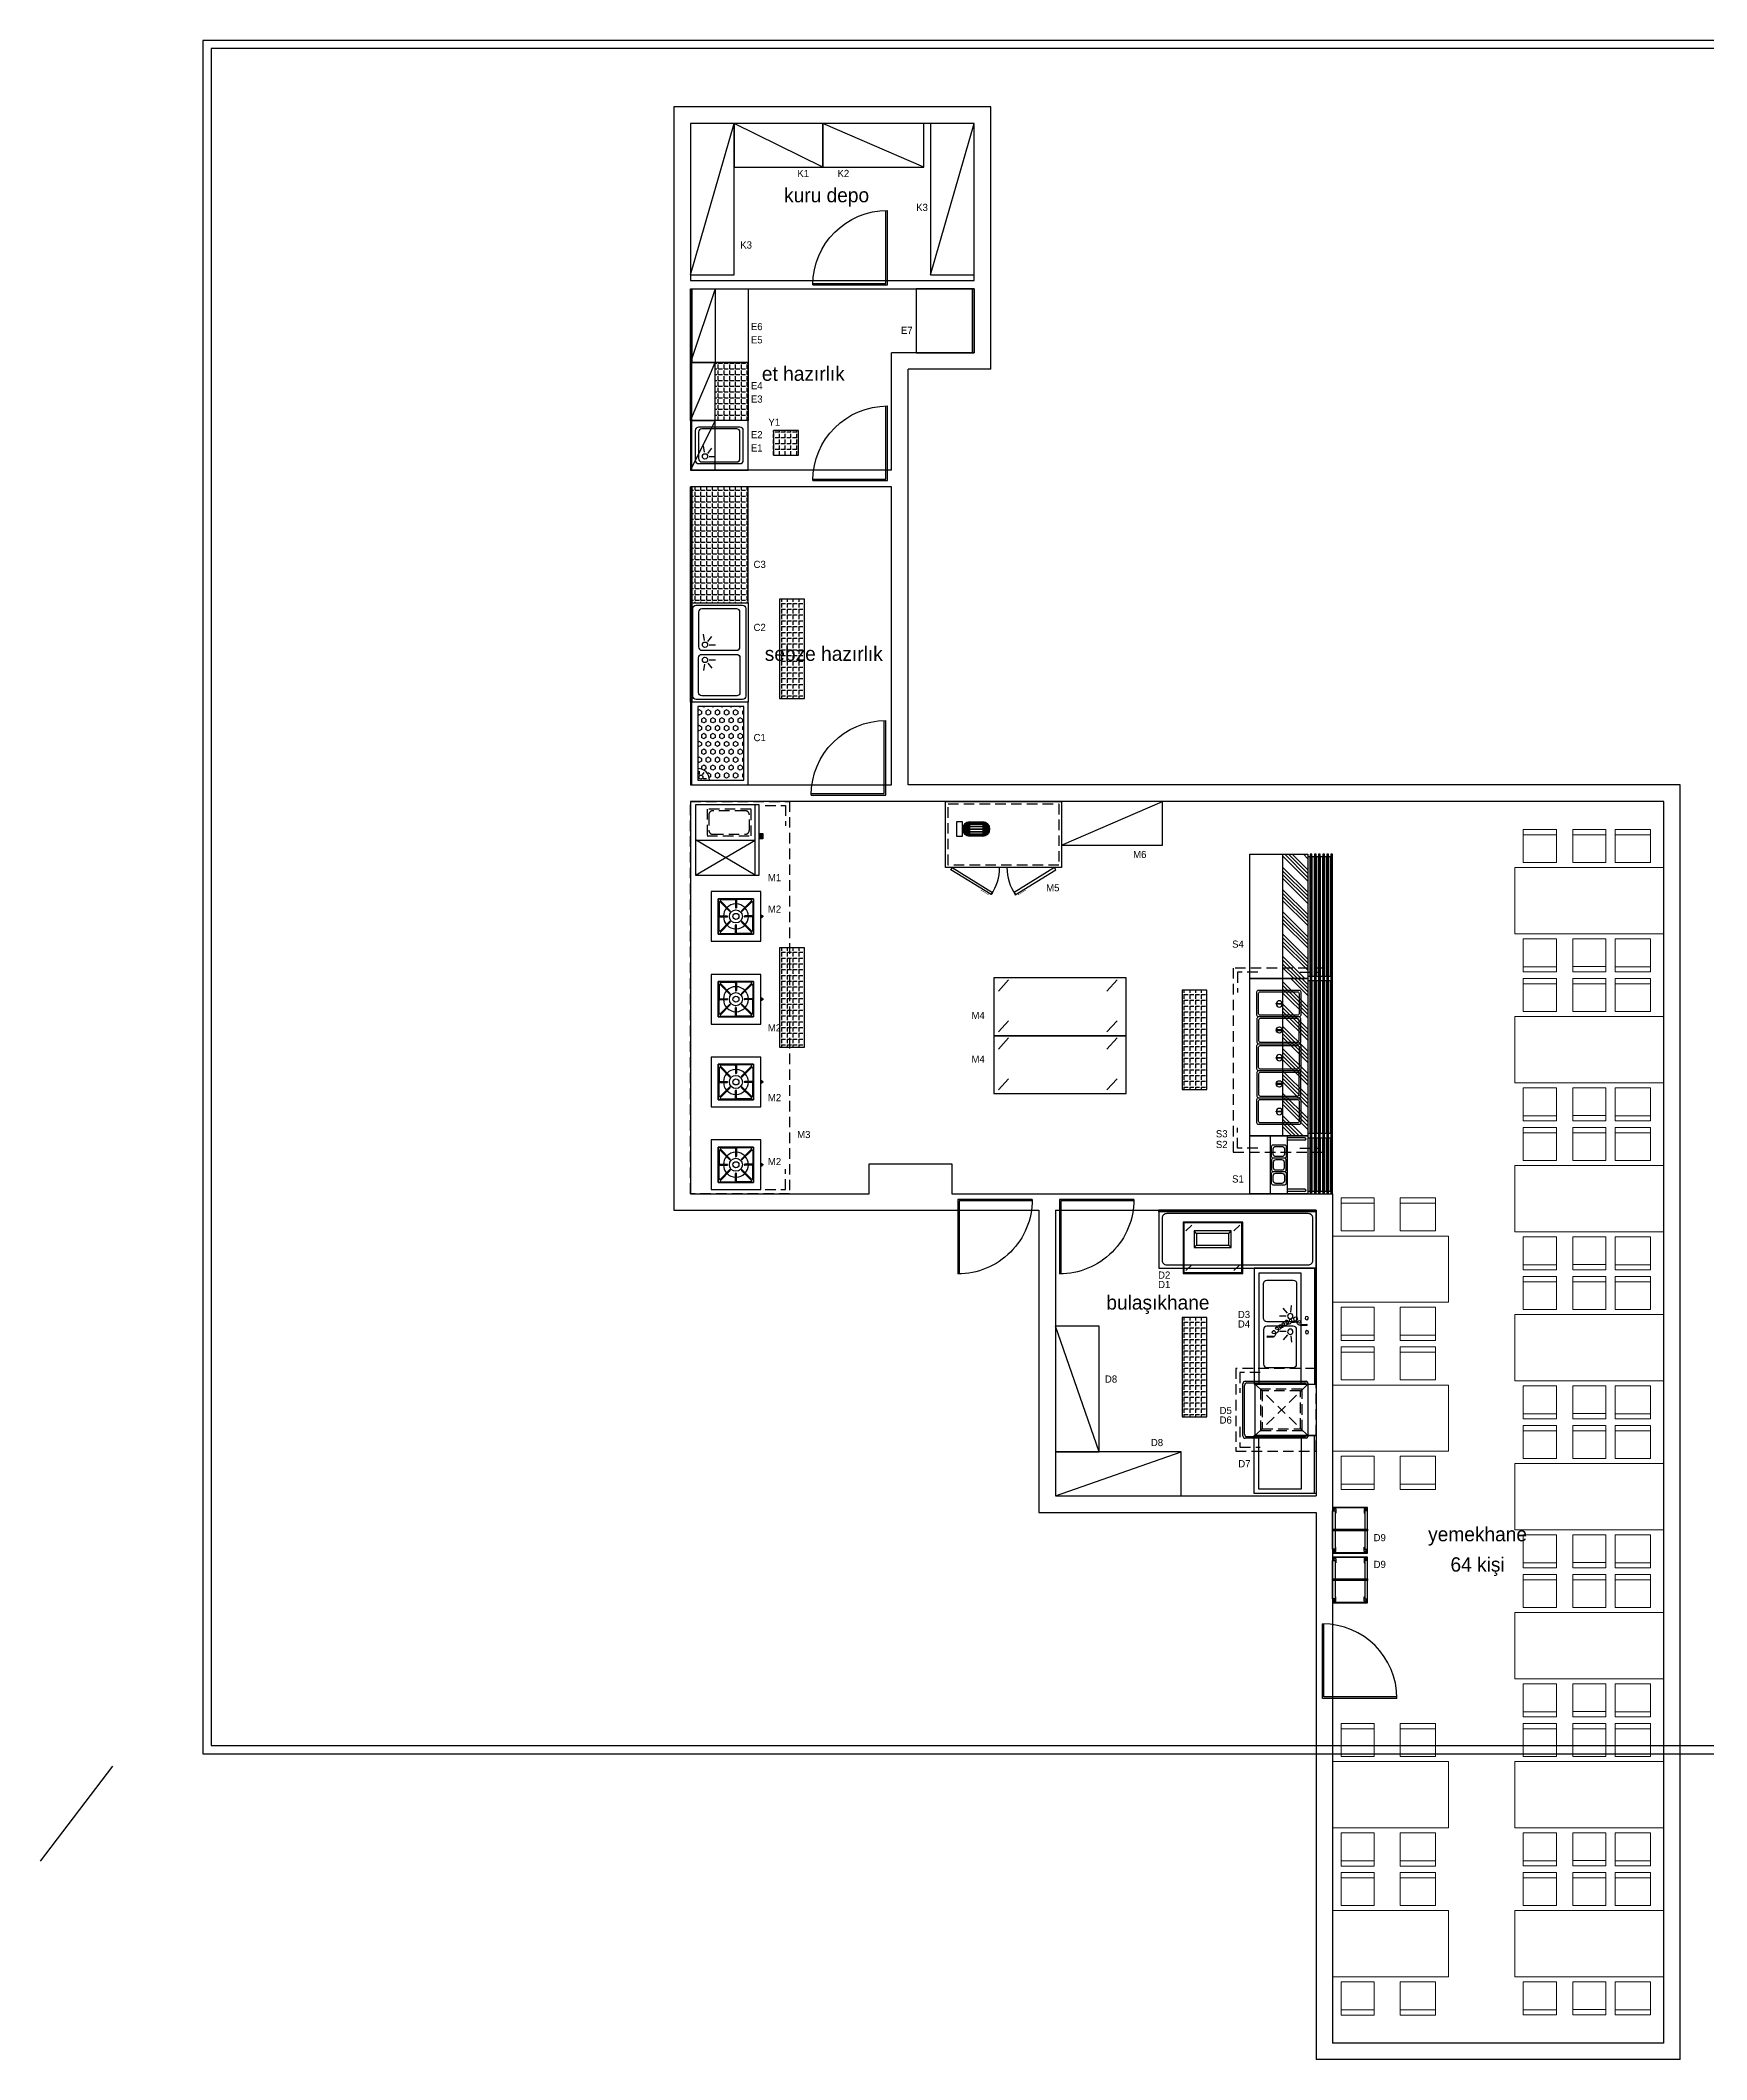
# Model space of a CAD drawing. Header units: millimetres. Extents: x 7633 to 10812, y 12354 to 14922.
# Drawn here: x 7633 to 9646, y 12354 to 14793 of the extents above; entities that cross this region are included whole.
import ezdxf
from ezdxf.enums import TextEntityAlignment as Align

# ---------------------------------------------------------------- set-up
doc = ezdxf.new("R2010")
doc.units = ezdxf.units.MM
doc.linetypes.add('DASHED', pattern=[19.05, 12.7, -6.35])
doc.linetypes.add('HIDDENX2', pattern=[19.05, 12.7, -6.35])
doc.layers.add('S2000-002 Çizgi', color=7, linetype='Continuous')
doc.layers.add('TEFRİS-M', color=232, linetype='Continuous', lineweight=5)
doc.styles.add('TAKSİM', font='GOTHIC.TTF', dxfattribs={"height": 20})
pattern_1 = [(0, (0, 0), (0, 6.985), [5.08, -1.905]), (90, (0, 0), (-6.985, 4e-16), [5.08, -1.905])]

# ---------------------------------------------------------------- blocks, each defined once
blk = doc.blocks.new('A$C02F92F7D')
at = {"color": 7}
for points in [[(194.2, 97.1), (97.1, 97.1), (97.1, 194.2)], [(194.2, 99), (99, 99), (99, 194.2)]]:
    blk.add_lwpolyline(points, dxfattribs=at)
blk.add_arc((97.1, 97.1), 97.1, 0.0001, 90.0001, dxfattribs=at)
blk = doc.blocks.new('YEMEK MASASI 4 KİŞİLİK')
for p, q in [((204816, 129492), (204388, 129492)), ((204388, 129492), (204388, 129092)), ((204816, 129426), (204388, 129426)), ((204816, 129092), (204816, 129492)), ((205127, 129092), (205127, 129492)), ((205127, 129492), (205527, 129492)), ((205527, 129426), (205127, 129426)), ((205527, 129492), (205527, 129092)), ((204388, 129092), (204816, 129092)), ((205527, 129092), (205127, 129092)), ((205629, 129031), (204229, 129031)), ((204229, 129031), (204229, 128231)), ((205629, 128231), (205629, 129031)), ((204229, 128231), (205629, 128231)), ((204388, 128170), (204816, 128170)), ((204388, 127770), (204388, 128170)), ((204816, 128170), (204816, 127770)), ((205527, 128170), (205127, 128170)), ((205127, 128170), (205127, 127770)), ((205527, 127770), (205527, 128170)), ((204816, 127832), (204388, 127832)), ((205527, 127832), (205127, 127832)), ((204816, 127770), (204388, 127770)), ((205127, 127770), (205527, 127770))]:
    blk.add_line(p, q)
blk = doc.blocks.new('A$C71C55B45')
at = {"layer": 'TEFRİS-M'}
for p, q in [((50.3, 172.1), (10.3, 172.1)), ((10.3, 172.1), (10.3, 132.1)), ((50.3, 132.1), (50.3, 172.1)), ((110, 172.1), (70, 172.1)), ((70, 172.1), (70, 132.1)), ((110, 132.1), (110, 172.1)), ((121.3, 132.1), (121.3, 172.1)), ((121.3, 172.1), (164.1, 172.1)), ((164.1, 172.1), (164.1, 132.1)), ((10.3, 165.5), (50.3, 165.5)), ((70, 165.5), (110, 165.5)), ((121.3, 165.5), (164.1, 165.5)), ((0, 46.1), (0, 126.1)), ((0, 126.1), (180, 126.1)), ((10.3, 132.1), (50.3, 132.1)), ((70, 132.1), (110, 132.1)), ((164.1, 132.1), (121.3, 132.1)), ((180, 126.1), (180, 46.1)), ((180, 46.1), (0, 46.1)), ((10.3, 40), (50.3, 40)), ((10.3, 0), (10.3, 40)), ((50.3, 40), (50.3, 0)), ((70, 40), (110, 40)), ((70, 0), (70, 40)), ((110, 40), (110, 0)), ((164.1, 40), (121.3, 40)), ((121.3, 40), (121.3, 0)), ((121.3, 40), (121.3, 0)), ((164.1, 0), (164.1, 40)), ((10.3, 6.2), (50.3, 6.2)), ((50.3, 0), (10.3, 0)), ((70, 6.6), (110, 6.6)), ((110, 0), (70, 0)), ((121.3, 6.2), (164.1, 6.2)), ((121.3, 0), (164.1, 0))]:
    blk.add_line(p, q, dxfattribs=at)
blk = doc.blocks.new('A$C30552555')
at = {"layer": 'S2000-002 Çizgi'}
for points in [[(0, 0), (42, 0), (42, 55), (0, 55)], [(0, 28.8), (42, 28.8), (42, 26.8), (0, 26.8)]]:
    blk.add_lwpolyline(points, close=True, dxfattribs=at)
for points in [[(3, 26.8), (3, 4.7), (0, 4.7), (0, 51), (3, 51), (3, 28.8)], [(41.5, 51), (41.5, 54.5), (0.5, 54.5), (0.5, 51)], [(2, 51), (2, 53.3), (3.9, 53.3), (3.9, 48), (3, 48)], [(40, 51), (40, 53.3), (38.1, 53.3), (38.1, 48), (39, 48)], [(39, 26.8), (39, 4.7), (42, 4.7), (42, 51), (39, 51), (39, 28.8)], [(0.5, 4.7), (0.5, 0.5), (41.5, 0.5), (41.5, 4.7)], [(2, 4.7), (2, 1.7), (3.9, 1.7), (3.9, 7), (3, 7)], [(40, 4.7), (40, 1.7), (38.1, 1.7), (38.1, 7), (39, 7)]]:
    blk.add_lwpolyline(points, dxfattribs=at)
blk = doc.blocks.new('A$C34105880')
at = {"layer": 'S2000-002 Çizgi'}
for p, q in [((2.5, 33.7), (2.5, 55)), ((5.5, 33.7), (5.5, 55)), ((64.5, 33.7), (64.5, 55)), ((67.5, 33.7), (67.5, 55))]:
    blk.add_line(p, q, dxfattribs=at)
for points in [[(0, 100), (70, 100), (70, 30), (0, 30)], [(0, 55), (0, 75), (70, 75), (70, 55)], [(0, 25), (70, 25), (70, 27), (0, 27)], [(3, 27), (67, 27), (67, 30), (3, 30)], [(3, 22), (67, 22), (67, 25), (3, 25)], [(0, 20), (70, 20), (70, 22), (0, 22)], [(0, 15), (70, 15), (70, 17), (0, 17)], [(0, 10), (70, 10), (70, 12), (0, 12)], [(0, 5), (70, 5), (70, 7), (0, 7)], [(0, 0), (70, 0), (70, 2), (0, 2)], [(3, 17), (67, 17), (67, 20), (3, 20)], [(3, 12), (67, 12), (67, 15), (3, 15)], [(3, 12), (67, 12), (67, 15), (3, 15)], [(3, 12), (67, 12), (67, 15), (3, 15)], [(3, 7), (67, 7), (67, 10), (3, 10)], [(3, 7), (67, 7), (67, 10), (3, 10)], [(3, 2), (67, 2), (67, 5), (3, 5)]]:
    blk.add_lwpolyline(points, close=True, dxfattribs=at)
for points in [[(12.5, 73.8), (24.7, 73.8, -0.414214), (26.7, 71.8), (26.7, 58.2, -0.414214), (24.7, 56.2), (12.5, 56.2, -0.414214), (10.5, 58.2), (10.5, 71.8, -0.414214)], [(40.9, 73.8), (28.7, 73.8, 0.414214), (26.7, 71.8), (26.7, 58.2, 0.414214), (28.7, 56.2), (40.9, 56.2, 0.414214), (42.9, 58.2), (42.9, 71.8, 0.414214)], [(44.9, 73.8), (57.1, 73.8, -0.414214), (59.1, 71.8), (59.1, 58.2, -0.414214), (57.1, 56.2), (44.9, 56.2, -0.414214), (42.9, 58.2), (42.9, 71.8, -0.414214)], [(15.5, 71.8), (21.7, 71.8, -0.414214), (24.7, 68.8), (24.7, 61.2, -0.414214), (21.7, 58.2), (15.5, 58.2, -0.414214), (12.5, 61.2), (12.5, 68.8, -0.414214)], [(37.9, 71.8), (31.7, 71.8, 0.414214), (28.7, 68.8), (28.7, 61.2, 0.414214), (31.7, 58.2), (37.9, 58.2, 0.414214), (40.9, 61.2), (40.9, 68.8, 0.414214)], [(47.9, 71.8), (54.1, 71.8, -0.414214), (57.1, 68.8), (57.1, 61.2, -0.414214), (54.1, 58.2), (47.9, 58.2, -0.414214), (44.9, 61.2), (44.9, 68.8, -0.414214)]]:
    blk.add_lwpolyline(points, format="xyb", close=True, dxfattribs=at)
for centre in [(4, 33.7), (66, 33.7), (66, 33.7)]:
    blk.add_arc(centre, 1.51, 180, 0, dxfattribs=at)
blk = doc.blocks.new('A$C064D1D20')
at = {"layer": 'S2000-002 Çizgi'}
h = blk.add_hatch(dxfattribs=at)
h.set_pattern_fill('ANSI34', color=254, angle=90, style=0)
h.set_pattern_definition([(135, (691.372, -7223.186), (-13.470384, -13.470384), []), (135, (691.372, -7218.696), (-13.470384, -13.470384), []), (135, (691.372, -7214.205), (-13.470384, -13.470384), []), (135, (691.372, -7209.715), (-13.470384, -13.470384), [])])
h.paths.add_polyline_path([(40, 150), (70, 150), (70, 0), (40, 0)])
for points in [[(0, 0), (0, 150), (70, 150), (70, 0)], [(40, 0), (40, 150), (70, 150), (70, 0)], [(73, 3), (73, 147), (70, 147), (70, 3)], [(75, 0), (75, 150), (73, 150), (73, 0)], [(78, 3), (78, 147), (75, 147), (75, 3)], [(80, 0), (80, 150), (78, 150), (78, 0)], [(83, 3), (83, 147), (80, 147), (80, 3)], [(85, 0), (85, 150), (83, 150), (83, 0)], [(88, 3), (88, 147), (85, 147), (85, 3)], [(88, 3), (88, 147), (85, 147), (85, 3)], [(88, 3), (88, 147), (85, 147), (85, 3)], [(90, 0), (90, 150), (88, 150), (88, 0)], [(93, 3), (93, 147), (90, 147), (90, 3)], [(93, 3), (93, 147), (90, 147), (90, 3)], [(95, 0), (95, 150), (93, 150), (93, 0)], [(98, 3), (98, 147), (95, 147), (95, 3)], [(100, 0), (100, 150), (98, 150), (98, 0)]]:
    blk.add_lwpolyline(points, close=True, dxfattribs=at)
blk = doc.blocks.new('A$C4383204F')
at = {"layer": 'S2000-002 Çizgi'}
for points in [[(51, 32.5), (2, 32.5, 0.414214), (0, 30.5), (0, 2, 0.414214), (2, 0), (51, 0, 0.414214), (53, 2), (53, 30.5, 0.414214)], [(49, 30.5), (4, 30.5, 0.414214), (2, 28.5), (2, 4, 0.414214), (4, 2), (49, 2, 0.414214), (51, 4), (51, 28.5, 0.414214)]]:
    blk.add_lwpolyline(points, format="xyb", close=True, dxfattribs=at)
blk.add_lwpolyline([(29.7, 16.2), (22.2, 16.2), (22.2, 15.4), (29.7, 15.4)], close=True, dxfattribs=at)
blk.add_circle((25.9, 15.8), 3.82, dxfattribs=at)
blk = doc.blocks.new('A$C57210E87')
at = {"layer": 'S2000-002 Çizgi'}
h = blk.add_hatch(dxfattribs=at)
h.set_pattern_fill('ANSI34', color=254, style=0)
h.set_pattern_definition([(45, (-7423.186, -591.372), (-13.470384, 13.470384), []), (45, (-7418.696, -591.372), (-13.470384, 13.470384), []), (45, (-7414.205, -591.372), (-13.470384, 13.470384), []), (45, (-7409.715, -591.372), (-13.470384, 13.470384), [])])
h.paths.add_polyline_path([(0, 30), (190, 30), (190, 60), (0, 60)])
for points in [[(0, 100), (190, 100), (190, 30), (0, 30)], [(0, 60), (190, 60), (190, 30), (0, 30)], [(0, 25), (190, 25), (190, 27), (0, 27)], [(3, 27), (187, 27), (187, 30), (3, 30)], [(3, 22), (187, 22), (187, 25), (3, 25)], [(0, 20), (190, 20), (190, 22), (0, 22)], [(0, 15), (190, 15), (190, 17), (0, 17)], [(0, 10), (190, 10), (190, 12), (0, 12)], [(0, 5), (190, 5), (190, 7), (0, 7)], [(0, 0), (190, 0), (190, 2), (0, 2)], [(3, 17), (187, 17), (187, 20), (3, 20)], [(3, 12), (187, 12), (187, 15), (3, 15)], [(3, 12), (187, 12), (187, 15), (3, 15)], [(3, 12), (187, 12), (187, 15), (3, 15)], [(3, 7), (187, 7), (187, 10), (3, 10)], [(3, 7), (187, 7), (187, 10), (3, 10)], [(3, 2), (187, 2), (187, 5), (3, 5)]]:
    blk.add_lwpolyline(points, close=True, dxfattribs=at)
at = {"layer": 'S2000-002 Çizgi', "extrusion": (0, 0, -1), "zscale": -1, "rotation": 90}
for p in [(-13.5, 38.5), (-78.5, 38.5), (-143.5, 38.5)]:
    blk.add_blockref('A$C4383204F', p, dxfattribs=at)
at = {"layer": 'S2000-002 Çizgi', "rotation": 90}
for p in [(78.5, 38.5), (143.5, 38.5)]:
    blk.add_blockref('A$C4383204F', p, dxfattribs=at)
blk = doc.blocks.new('A$C73A43FF4')
at = {"layer": 'S2000-002 Çizgi'}
for p, q in [((9.5, 50.6), (9.5, 34.1)), ((11.1, 51.4), (23.1, 39.5)), ((12.7, 51.3), (23.7, 40.3)), ((13.3, 53), (28.6, 53)), ((29.5, 52.1), (29.5, 43.2)), ((30.5, 52.1), (30.5, 43.2)), ((46.7, 53), (31.4, 53)), ((47.3, 51.3), (36.3, 40.3)), ((48.9, 51.4), (36.9, 39.5)), ((50.5, 50.6), (50.5, 34.1)), ((51.4, 11.2), (51.4, 54.1)), ((9.5, 14.6), (9.5, 31.2)), ((10.5, 33.1), (19.5, 33.1)), ((10.5, 32.1), (19.5, 32.1)), ((10.5, 32.1), (19.5, 32.1)), ((11.1, 13.9), (23.1, 25.7)), ((12.7, 13.9), (23.7, 25)), ((23.7, 39.6), (23.7, 39.6)), ((23.7, 25.7), (23.7, 25.7)), ((36.3, 39.6), (36.3, 39.6)), ((36.3, 25.7), (36.3, 25.7)), ((47.3, 13.9), (36.3, 25)), ((48.9, 13.9), (36.9, 25.7)), ((49.5, 33.1), (40.5, 33.1)), ((49.5, 32.1), (40.5, 32.1)), ((49.5, 32.1), (40.5, 32.1)), ((50.5, 14.6), (50.5, 31.2)), ((8.6, 11.2), (51.4, 11.2)), ((13.3, 12.2), (28.6, 12.2)), ((29.5, 13.2), (29.5, 22)), ((30.5, 13.2), (30.5, 22)), ((46.7, 12.2), (31.4, 12.2))]:
    blk.add_line(p, q, dxfattribs=at)
for points in [[(60, 2.6), (60, 62.6), (0, 62.6), (0, 2.6)], [(51.4, 11.2), (51.4, 54.1), (8.6, 54.1), (8.6, 11.2)], [(51.4, 11.2), (8.6, 11.2), (8.6, 54.1), (51.4, 54.1)], [(51.4, 11.2), (8.6, 11.2), (8.6, 54.1), (51.4, 54.1)], [(28.4, 2.6), (31.6, 2.6), (31.6, 1.3), (28.4, 1.3)], [(29.3, 1.3), (30.7, 1.3), (30.7, 0), (29.3, 0)]]:
    blk.add_lwpolyline(points, close=True, dxfattribs=at)
for radius in [7.93, 3.64]:
    blk.add_circle((30, 32.6), radius, dxfattribs=at)
for centre, radius, start, end in [((10.5, 50.6), 0.965, 51.148, 180), ((13.3, 52.1), 0.965, 90, 231.148), ((28.6, 52.1), 0.965, 360, 90), ((31.4, 52.1), 0.965, 90, 180), ((46.7, 52.1), 0.965, 308.852, 90), ((49.5, 50.6), 0.965, 360, 128.852), ((10.5, 34.1), 0.965, 180, 270), ((10.5, 31.2), 0.965, 90, 180), ((30, 32.6), 15.1, 135.2011, 178.1649), ((30, 32.6), 15.1, 181.8351, 224.7989), ((19.5, 32.6), 0.483, 360, 90), ((19.5, 32.6), 0.483, 270, 360), ((30, 32.6), 15.1, 91.8351, 131.3748), ((23.4, 39.9), 0.483, 231.1535, 321.1357), ((23.4, 25.4), 0.483, 38.8643, 128.8465), ((23.4, 39.9), 0.483, 321.1471, 51.1404), ((23.4, 25.4), 0.483, 308.8596, 38.8529), ((30, 43.2), 0.483, 180, 270), ((30, 43.2), 0.483, 270, 360), ((30, 32.6), 15.1, 48.6252, 88.1649), ((36.6, 39.9), 0.483, 128.8596, 218.8529), ((36.6, 25.4), 0.483, 141.1471, 231.1404), ((36.6, 39.9), 0.483, 218.8643, 308.8465), ((36.6, 25.4), 0.483, 51.1535, 141.1357), ((40.5, 32.6), 0.483, 90, 180), ((40.5, 32.6), 0.483, 180, 270), ((30, 32.6), 15.1, 1.8351, 44.7989), ((30, 32.6), 15.1, 315.2011, 358.1649), ((49.5, 34.1), 0.965, 270, 360), ((49.5, 31.2), 0.965, 0, 90), ((10.5, 14.6), 0.965, 180, 308.852), ((13.3, 13.2), 0.965, 128.852, 270), ((30, 32.6), 15.1, 228.6252, 268.1649), ((28.6, 13.2), 0.965, 270, 0), ((30, 22), 0.483, 90, 180), ((30, 22), 0.483, 0, 90), ((30, 32.6), 15.1, 271.8351, 311.3748), ((31.4, 13.2), 0.965, 180, 270), ((46.7, 13.2), 0.965, 270, 51.148), ((49.5, 14.6), 0.965, 231.148, 0)]:
    blk.add_arc(centre, radius, start, end, dxfattribs=at)
blk = doc.blocks.new('A$C6B106424')
at = {"layer": 'S2000-002 Çizgi'}
h = blk.add_hatch(dxfattribs=at)
h.set_pattern_fill('LINE', color=256, scale=0.5, angle=90, style=0)
h.set_pattern_definition([(90, (-1215.703, -3768.8105), (-1.5875, 1e-16), [])])
h.paths.add_polyline_path([(50.1, 4.3), (43.9, 4.3), (43.9, 0), (50.1, 0)])
for p, q in [((0, 9.3), (42.4, 81.4)), ((0, 81.4), (42.2, 9.3)), ((42.2, 81.4), (42.2, 9.3)), ((0, 9.3), (84.7, 9.3))]:
    blk.add_line(p, q, dxfattribs=at)
for points in [[(0, 4.3), (84.7, 4.3), (84.7, 81.4), (0, 81.4)], [(50.1, 0), (43.9, 0), (43.9, 4.3), (50.1, 4.3)]]:
    blk.add_lwpolyline(points, close=True, dxfattribs=at)
at = {"layer": 'S2000-002 Çizgi', "linetype": 'DASHED'}
blk.add_lwpolyline([(47.2, 67.3), (47.2, 14.3), (79.7, 14.3), (79.7, 67.3)], close=True, dxfattribs=at)
blk.add_lwpolyline([(49.2, 60.3), (49.2, 21.3, 0.414214), (54.2, 16.3), (72.7, 16.3, 0.414214), (77.7, 21.3), (77.7, 60.3, 0.414214), (72.7, 65.3), (54.2, 65.3, 0.414214)], format="xyb", close=True, dxfattribs=at)
blk = doc.blocks.new('A$C7ED97EAE')
at = {"layer": 'S2000-002 Çizgi'}
for p, q in [((0, 3), (0, 76.5)), ((2, 78.5), (3.5, 78.5)), ((2, 5), (2, 75)), ((3.5, 88.5), (65.5, 88.5)), ((3.5, 15), (3.5, 88.5)), ((3.5, 78.5), (65.5, 78.5)), ((3.5, 76.5), (3.5, 76.5)), ((65.5, 88.5), (65.5, 15)), ((65.5, 78.5), (67, 78.5)), ((65.5, 76.5), (65.5, 76.5)), ((67, 75), (67, 5)), ((69, 76.5), (69, 3)), ((66, 0), (3, 0)), ((65.5, 15), (3.5, 15)), ((64, 2), (5, 2)), ((67, 15), (65.5, 15))]:
    blk.add_line(p, q, dxfattribs=at)
at = {"layer": 'S2000-002 Çizgi', "linetype": 'DASHED'}
for p, q in [((65.5, 78.5), (3.5, 15)), ((65.5, 15), (3.5, 78.5))]:
    blk.add_line(p, q, dxfattribs=at)
for points in [[(9.5, 21.5), (59.5, 21.5), (59.5, 71.5), (9.5, 71.5)], [(11.5, 23.5), (57.5, 23.5), (57.5, 69.5), (11.5, 69.5)]]:
    blk.add_lwpolyline(points, close=True, dxfattribs=at)
at = {"layer": 'S2000-002 Çizgi'}
for centre, radius, start, end in [((2, 76.5), 2, 90, 180), ((3.5, 75), 1.5, 90, 180), ((65.5, 75), 1.5, 0, 90), ((67, 76.5), 2, 0, 90), ((3, 3), 3, 180, 270), ((5, 5), 3, 180, 270), ((64, 5), 3, 270, 0), ((66, 3), 3, 270, 0)]:
    blk.add_arc(centre, radius, start, end, dxfattribs=at)
blk = doc.blocks.new('A$C7BE05278')
at = {"layer": 'S2000-002 Çizgi'}
h = blk.add_hatch(color=256, dxfattribs=at)
h.paths.add_polyline_path([(4.7, 9.9, -0.025454), (4.8, 10.4, 0.278063), (0.8, 7.5), (1.2, 7.3, -0.265675)])
h.paths.add_polyline_path([(5.4, 10.4, 0.028094), (4.8, 10.4, 0.025454), (4.7, 9.9, -0.030609), (5.2, 9.9, -0.027259)])
h.paths.add_polyline_path([(5.4, 10.4, 0.027259), (5.2, 9.9, -0.171751), (7.9, 9), (7.9, 9), (7.9, 9, -1.347305), (5.2, 7.1, -0.147228), (5.2, 9.9, 0.030609), (4.7, 9.9, 0.138731), (4.7, 7, 1.347306), (8.2, 9.4, 0.162476)])
h.paths.add_polyline_path([(12.5, 12.7), (12.7, 13.1, 0.483116), (4.8, 10.4, -0.028094), (5.4, 10.4, -0.470681)])
for p, q in [((14.4, 47.6), (14.3, 41.7)), ((14.4, 47.6), (14.3, 41.7)), ((14.3, 41.7), (15.9, 41.7)), ((14.3, 41.7), (15.9, 41.7)), ((16, 47.6), (14.4, 47.6)), ((16, 47.6), (14.4, 47.6)), ((15.1, 47.6), (15, 38.9)), ((15.9, 41.7), (16, 47.6)), ((15.9, 41.7), (16, 47.6)), ((0.5, 7.3), (0, 0)), ((0.5, 7.3), (0, 0)), ((0, 0), (1.9, 0)), ((1.5, 7.3), (0.5, 7.3)), ((1.5, 7.3), (0.5, 7.3)), ((1.9, 0), (1.5, 7.3)), ((1.9, 0), (1.5, 7.3))]:
    blk.add_line(p, q, dxfattribs=at)
for centre in [(6.3, 47.8), (23.5, 47.6)]:
    blk.add_circle(centre, 1.99, dxfattribs=at)
for centre, radius, start, end in [((18.1, 21.1), 3.83, 52.4089, 229.1112), ((17.8, 38.9), 2.86, 179.43, 359.43), ((20, 25.6), 3.8, 74.9498, 261.6763), ((19.1, 38.9), 1.6, 359.43, 179.43), ((25.1, 38.8), 7.64, 179.43, 242.0346), ((23.5, 30.9), 5.53, 105.7663, 225.7833), ((20.6, 27.9), 1.41, 225.7833, 74.9498), ((22.6, 34), 2.23, 242.0346, 105.7663), ((4.8, 5.6), 4.31, 51.245, 156.7533), ((9.4, 8.6), 4.83, 57.0103, 197.5795), ((6.4, 7.6), 1.7, 197.5795, 51.245), ((14.4, 12.6), 4.98, 103.1199, 200.7743), ((11.2, 11.3), 1.54, 200.7743, 57.0103), ((15.6, 16.7), 3.77, 86.0156, 220.6772), ((13.7, 15.7), 1.76, 236.8088, 103.1199), ((16.5, 19.2), 1.37, 229.1112, 116.3243), ((19.6, 23.1), 1.26, 261.6763, 52.4089)]:
    blk.add_arc(centre, radius, start, end, dxfattribs=at)
blk.add_solid([(15.9, 41.7), (14.3, 41.7), (16, 47.6), (14.4, 47.6)], dxfattribs=at)
blk = doc.blocks.new('A$C7327736A')
at = {"layer": 'S2000-002 Çizgi'}
for p, q in [((58.3, 44.3), (50.5, 45.4)), ((59.6, 40.5), (53.5, 35.4)), ((63.5, 38.8), (63.5, 30.9)), ((81.9, 38.8), (81.9, 30.9)), ((85.8, 40.5), (91.9, 35.4)), ((87.1, 44.3), (94.9, 45.4))]:
    blk.add_line(p, q, dxfattribs=at)
for points in [[(0, 75), (140, 75), (140, 0), (0, 0)], [(0, 75), (140, 75), (140, 73), (0, 73)], [(0, 57), (134, 57), (134, 6), (0, 6)]]:
    blk.add_lwpolyline(points, close=True, dxfattribs=at)
for points in [[(66, 11.5), (24, 11.5, -0.414214), (20, 15.5), (20, 47.5, -0.414214), (24, 51.5), (66, 51.5, -0.414214), (70, 47.5), (70, 15.5, -0.414214)], [(79.4, 11.5), (121.4, 11.5, 0.414214), (125.4, 15.5), (125.4, 47.5, 0.414214), (121.4, 51.5), (79.4, 51.5, 0.414214), (75.4, 47.5), (75.4, 15.5, 0.414214)]]:
    blk.add_lwpolyline(points, format="xyb", close=True, dxfattribs=at)
for centre in [(63.3, 43.8), (82.1, 43.8)]:
    blk.add_circle(centre, 3.19, dxfattribs=at)
blk.add_blockref('A$C7BE05278', (56.3, 16.2), dxfattribs=at)
blk = doc.blocks.new('A$C49B64AE5')
for p, q in [((10.5, 58.5), (3.5, 51.5)), ((68.5, 58.5), (61.5, 51.5)), ((3.5, 3.5), (10.5, 10.5)), ((61.5, 3.5), (68.5, 10.5))]:
    blk.add_line(p, q)
for points in [[(0, 0), (72, 0), (72, 62), (0, 62)], [(1, 1), (71, 1), (71, 61), (1, 61)]]:
    blk.add_lwpolyline(points, close=True)
blk = doc.blocks.new('A$C163115B4')
for p, q in [((45.5, 42), (42.5, 45)), ((45.5, 28), (42.5, 25)), ((84.5, 42), (87.5, 45)), ((84.5, 28), (87.5, 25))]:
    blk.add_line(p, q)
for points in [[(0, 70), (0, 0), (190, 0), (190, 70)], [(0, 68), (0, 70), (190, 70), (190, 68)], [(42.5, 25), (87.5, 25), (87.5, 45), (42.5, 45)], [(45.5, 28), (84.5, 28), (84.5, 42), (45.5, 42)]]:
    blk.add_lwpolyline(points, close=True)
blk.add_lwpolyline([(4, 60.4), (4, 9.6, 0.414214), (9.6, 4), (180.4, 4, 0.414214), (186, 9.6), (186, 60.4, 0.414214), (180.4, 66), (9.6, 66, 0.414214)], format="xyb", close=True)
blk = doc.blocks.new('A$C4E7E2C91')
for points in [[(0, 75), (70, 75), (70, 0), (0, 0)], [(70, 73), (0, 73), (0, 75), (70, 75)], [(0, 57), (65, 57), (65, 6), (0, 6)]]:
    blk.add_lwpolyline(points, close=True)
blk = doc.blocks.new('A$C33D93EB9')
at = {"layer": 'S2000-002 Çizgi', "color": 4}
for p, q in [((71.6, 108.8), (71.6, 99.2)), ((72.7, 110.1), (72.7, 97.9)), ((74, 111.2), (74, 96.8)), ((75.5, 112), (75.5, 96)), ((77.1, 112.5), (77.1, 95.5)), ((96.3, 112.5), (96.3, 95.5)), ((97.9, 112), (97.9, 96)), ((99.4, 111.2), (99.4, 96.8)), ((100.7, 110.1), (100.7, 97.9)), ((101.8, 108.8), (101.8, 99.2))]:
    blk.add_line(p, q, dxfattribs=at)
at = {"layer": 'S2000-002 Çizgi'}
for p, q in [((181.3, 57.5), (132.4, 27.3)), ((133.9, 24.7), (182.8, 54.9)), ((182.8, 54.9), (181.3, 57.5)), ((132.4, 27.3), (133.9, 24.7))]:
    blk.add_line(p, q, dxfattribs=at)
for points in [[(49.6, 137.5), (189.6, 137.5), (189.6, 57.5), (49.6, 57.5)], [(104.9, 24.9), (55.9, 54.9), (57.5, 57.5), (106.5, 27.4)]]:
    blk.add_lwpolyline(points, close=True, dxfattribs=at)
at = {"layer": 'S2000-002 Çizgi', "linetype": 'DASHED'}
blk.add_lwpolyline([(52.6, 134.5), (186.6, 134.5), (186.6, 60.5), (52.6, 60.5)], close=True, dxfattribs=at)
at = {"layer": 'S2000-002 Çizgi', "color": 4}
for points in [[(70.1, 112.6), (62.9, 112.6), (62.9, 95.4), (70.1, 95.4)], [(78.8, 112.6), (94.6, 112.6), (94.6, 95.4), (78.8, 95.4)], [(78.8, 112), (94.6, 112), (94.6, 110.1), (78.8, 110.1)], [(78.8, 110.1), (94.6, 110.1), (94.6, 107.3), (78.8, 107.3)], [(78.8, 107.3), (94.6, 107.3), (94.6, 104), (78.8, 104)], [(78.8, 104), (94.6, 104), (94.6, 100.7), (78.8, 100.7)], [(78.8, 100.7), (94.6, 100.7), (94.6, 97.9), (78.8, 97.9)], [(78.8, 97.9), (94.6, 97.9), (94.6, 96), (78.8, 96)]]:
    blk.add_lwpolyline(points, close=True, dxfattribs=at)
at = {"layer": 'S2000-002 Çizgi', "const_width": 0.5}
for points in [[(102.1, 26.6), (101.1, 25), (94.1, 29.3), (92.3, 30.4)], [(136.7, 26.5), (137.7, 24.8), (144.8, 29.2), (146.6, 30.3)]]:
    blk.add_lwpolyline(points, dxfattribs=at)
at = {"layer": 'S2000-002 Çizgi', "color": 4}
for centre, start, end in [((78.8, 104), 90, 270), ((94.6, 104), 270, 90)]:
    blk.add_arc(centre, 8.64, start, end, dxfattribs=at)
at = {"layer": 'S2000-002 Çizgi'}
for centre, start, end in [((57.5, 57.5), 325.4884, 0), ((181.3, 57.5), 180, 214.6925)]:
    blk.add_arc(centre, 57.5, start, end, dxfattribs=at)
blk = doc.blocks.new('A$C32DC0840')
at = {"layer": 'S2000-002 Çizgi'}
for p, q in [((45.8, 52.8), (38, 53.9)), ((47.1, 49), (41, 43.9)), ((72.9, 49), (79, 43.9)), ((74.2, 52.8), (82, 53.9)), ((51, 47.3), (51, 39.4)), ((69, 47.3), (69, 39.4))]:
    blk.add_line(p, q, dxfattribs=at)
for points in [[(120, 0), (0, 0), (0, 70), (120, 70)], [(120, 68), (0, 68), (0, 70), (120, 70)]]:
    blk.add_lwpolyline(points, close=True, dxfattribs=at)
for points in [[(113, 3), (7, 3, -0.414214), (3, 7), (3, 63, -0.414214), (7, 67), (113, 67, -0.414214), (117, 63), (117, 7, -0.414214)], [(53.5, 10), (11.5, 10, -0.414214), (7.5, 14), (7.5, 56, -0.414214), (11.5, 60), (53.5, 60, -0.414214), (57.5, 56), (57.5, 14, -0.414214)], [(66.5, 10), (108.5, 10, 0.414214), (112.5, 14), (112.5, 56, 0.414214), (108.5, 60), (66.5, 60, 0.414214), (62.5, 56), (62.5, 14, 0.414214)]]:
    blk.add_lwpolyline(points, format="xyb", close=True, dxfattribs=at)
for centre in [(50.8, 52.3), (69.2, 52.3)]:
    blk.add_circle(centre, 3.19, dxfattribs=at)
blk = doc.blocks.new('A$C17EB34C6')
at = {"layer": 'S2000-002 Çizgi'}
h = blk.add_hatch(dxfattribs=at)
h.set_pattern_fill('HEX', color=254, style=0)
h.set_pattern_definition([(180, (885.663, -430.077), (0, 5.49926), [3.175, -6.35]), (60, (885.663, -430.077), (4.7625, -2.74963), [3.175, -6.35]), (120, (882.488, -430.077), (4.7625, 2.74963), [3.175, -6.35])])
h.paths.add_polyline_path([(5.5, 5.5), (94.5, 5.5), (94.5, 61), (19.7, 61, -0.414214), (5.5, 46.8)])
for p, q in [((7.5, 54.4), (7.5, 50.6)), ((12, 55.4), (14.8, 53.2)), ((12.6, 59.1), (16.4, 59.1))]:
    blk.add_line(p, q, dxfattribs=at)
for points in [[(100, 70), (0, 70), (0, 68), (100, 68)], [(100, 70), (0, 70), (0, 0), (100, 0)], [(94.5, 61), (5.5, 61), (5.5, 5.5), (94.5, 5.5)]]:
    blk.add_lwpolyline(points, close=True, dxfattribs=at)
blk.add_circle((9.3, 57.3), 2.4, dxfattribs=at)
blk.add_arc((5.5, 61), 14.2, 270, 0, dxfattribs=at)
blk = doc.blocks.new('A$C16284146')
at = {"layer": 'S2000-002 Çizgi'}
for p, q in [((20.4, 49), (26.5, 43.9)), ((21.7, 52.8), (29.5, 53.9)), ((16.5, 47.3), (16.5, 39.4))]:
    blk.add_line(p, q, dxfattribs=at)
for points in [[(0, 0), (60, 0), (60, 70), (0, 70)], [(0, 68), (60, 68), (60, 70), (0, 70)]]:
    blk.add_lwpolyline(points, close=True, dxfattribs=at)
for points in [[(12, 6), (48, 6, 0.414214), (52, 10), (52, 60, 0.414214), (48, 64), (12, 64, 0.414214), (8, 60), (8, 10, 0.414214)], [(14, 10), (46, 10, 0.414214), (50, 14), (50, 56, 0.414214), (46, 60), (14, 60, 0.414214), (10, 56), (10, 14, 0.414214)]]:
    blk.add_lwpolyline(points, format="xyb", close=True, dxfattribs=at)
blk.add_circle((16.7, 52.3), 3.19, dxfattribs=at)

msp = doc.modelspace()

# ---------------------------------------------------------------- hatches: boundary and pattern name
h = msp.add_hatch()
h.set_pattern_fill('ANGLE', color=256, angle=270)
h.set_pattern_definition([(270, (-36106.045, 75000.929), (6.985, -1e-15), [5.08, -1.905]), (360, (-36106.045, 75000.929), (2e-15, 6.985), [5.08, -1.905])])
h.paths.add_polyline_path([(8555.9, 13998), (8555.9, 14118), (8525.9, 14118), (8525.9, 13998)])
h = msp.add_hatch()
h.set_pattern_fill('ANGLE', color=256, angle=270)
h.set_pattern_definition([(270, (-36106.045, 74579.487), (6.985, -1e-15), [5.08, -1.905]), (360, (-36106.045, 74579.487), (2e-15, 6.985), [5.08, -1.905])])
h.paths.add_polyline_path([(8555.9, 13576.6), (8555.9, 13696.6), (8525.9, 13696.6), (8525.9, 13576.6)])
h = msp.add_hatch()
h.set_pattern_fill('ANGLE', color=256, angle=270)
h.set_pattern_definition([(270, (-35619.769, 74528.4696), (6.985, -1e-15), [5.08, -1.905]), (360, (-35619.769, 74528.4696), (2e-15, 6.985), [5.08, -1.905])])
h.paths.add_polyline_path([(9042.2, 13525.5), (9042.2, 13645.5), (9012.2, 13645.5), (9012.2, 13525.5)])
h = msp.add_hatch()
h.set_pattern_fill('ANGLE', color=256, angle=270)
h.set_pattern_definition([(270, (-35619.769, 74132.8454), (6.985, -1e-15), [5.08, -1.905]), (360, (-35619.769, 74132.8454), (2e-15, 6.985), [5.08, -1.905])])
h.paths.add_polyline_path([(9042.2, 13129.9), (9042.2, 13249.9), (9012.2, 13249.9), (9012.2, 13129.9)])
at = {"layer": 'S2000-002 Çizgi'}
h = msp.add_hatch(dxfattribs=at)
h.set_pattern_fill('ANGLE', color=0)
h.set_pattern_definition(pattern_1)
h.paths.add_polyline_path([(8488.1, 14403.6), (8448.1, 14403.6), (8448.1, 14333.6), (8488.1, 14333.6)])
h = msp.add_hatch(dxfattribs=at)
h.set_pattern_fill('ANGLE', color=0, angle=90)
h.set_pattern_definition([(90, (23997.4606, 6622.051), (-6.985, 4e-16), [5.08, -1.905]), (180, (23997.4606, 6622.051), (-9e-16, -6.985), [5.08, -1.905])])
h.paths.add_polyline_path([(8518.6, 14321.7), (8518.6, 14291.7), (8548.6, 14291.7), (8548.6, 14321.7)])
h = msp.add_hatch(dxfattribs=at)
h.set_pattern_fill('ANGLE', color=0)
h.set_pattern_definition(pattern_1)
h.paths.add_polyline_path([(8488.1, 14253.6), (8420.1, 14253.6), (8420.1, 14113.6), (8488.1, 14113.6)])

# ---------------------------------------------------------------- linework, layer by layer
msp.add_line((7632.9, 12593.3), (7720.4, 12707.9))
for points in [[(7829, 12722.9), (10709, 12722.9), (10709, 14792.9), (7829, 14792.9)], [(7839, 12732.9), (10699, 12732.9), (10699, 14782.9), (7839, 14782.9)], [(8525.9, 14118), (8525.9, 13998), (8555.9, 13998), (8555.9, 14118)], [(8525.9, 13696.6), (8525.9, 13576.6), (8555.9, 13576.6), (8555.9, 13696.6)], [(9012.2, 13645.5), (9012.2, 13525.5), (9042.2, 13525.5), (9042.2, 13645.5)], [(9012.2, 13249.9), (9012.2, 13129.9), (9042.2, 13129.9), (9042.2, 13249.9)]]:
    msp.add_lwpolyline(points, close=True)
for p, q in [((8398.1, 14712.6), (8398.1, 13379.6)), ((8781.1, 14712.6), (8398.1, 14712.6)), ((8781.1, 14395.6), (8781.1, 14712.6)), ((8418.1, 14692.6), (8418.1, 14502.6)), ((8761.1, 14692.6), (8418.1, 14692.6)), ((8418.1, 14509.6), (8471.1, 14692.6)), ((8578.1, 14639.6), (8471.1, 14692.6)), ((8700.1, 14639.6), (8578.1, 14692.6)), ((8708.1, 14509.6), (8761.1, 14692.6)), ((8761.1, 14502.6), (8761.1, 14692.6)), ((8418.1, 14502.6), (8761.1, 14502.6)), ((8418.1, 14492.6), (8761.1, 14492.6)), ((8418.1, 14492.6), (8418.1, 14273.6)), ((8448.1, 14492.6), (8418.1, 14403.6)), ((8761.1, 14415.6), (8761.1, 14492.6)), ((8418.1, 14333.6), (8448.1, 14403.6)), ((8761.1, 14415.6), (8661.1, 14415.6)), ((8661.1, 14273.6), (8661.1, 14415.6)), ((8681.1, 13893.6), (8681.1, 14395.6)), ((8781.1, 14395.6), (8681.1, 14395.6)), ((8448.1, 14333.6), (8418.1, 14273.6)), ((8661.1, 14273.6), (8418.1, 14273.6)), ((8418.1, 14253.6), (8418.1, 13893.6)), ((8661.1, 14253.6), (8418.1, 14253.6)), ((8661.1, 13893.6), (8661.1, 14253.6)), ((8418.1, 13893.6), (8661.1, 13893.6)), ((9614.1, 13893.6), (8681.1, 13893.6)), ((9614.1, 12353.6), (9614.1, 13893.6)), ((8418.1, 13873.6), (8418.1, 13399.6)), ((9594.1, 13873.6), (8418.1, 13873.6)), ((8866.4, 13820.6), (8988.4, 13873.6)), ((9594.1, 12373.6), (9594.1, 13873.6)), ((8790.3, 13644.4), (8802.5, 13657.8)), ((8921.4, 13644.4), (8933.6, 13657.8)), ((8790.3, 13595.1), (8802.5, 13608.5)), ((8790.3, 13574.4), (8802.5, 13587.8)), ((8921.4, 13595.1), (8933.6, 13608.5)), ((8921.4, 13574.4), (8933.6, 13587.8)), ((8790.3, 13525.1), (8802.5, 13538.5)), ((8921.4, 13525.1), (8933.6, 13538.5)), ((8634.1, 13399.6), (8634.1, 13435.6)), ((8634.1, 13435.6), (8734.1, 13435.6)), ((8734.1, 13435.6), (8734.1, 13399.6)), ((8418.1, 13399.6), (8634.1, 13399.6)), ((8734.1, 13399.6), (9194.1, 13399.6)), ((9194.1, 13399.6), (9194.1, 12373.6)), ((8398.1, 13379.6), (8839.1, 13379.6)), ((8839.1, 13379.6), (8839.1, 13014.6)), ((8859.1, 13379.6), (8859.1, 13034.6)), ((8859.1, 13379.6), (9174.1, 13379.6)), ((9174.1, 13379.6), (9174.1, 13034.6)), ((8912.1, 13087.6), (8859.1, 13239.6)), ((8859.1, 13034.6), (9011.1, 13087.6)), ((8859.1, 13034.6), (9174.1, 13034.6)), ((8839.1, 13014.6), (9174.1, 13014.6)), ((9174.1, 13014.6), (9174.1, 12353.6)), ((9594.1, 12373.6), (9194.1, 12373.6)), ((9614.1, 12353.6), (9174.1, 12353.6))]:
    msp.add_line(p, q, dxfattribs=at)
for points in [[(8418.1, 14509.6), (8471.1, 14509.6), (8471.1, 14692.6), (8418.1, 14692.6)], [(8578.1, 14639.6), (8578.1, 14692.6), (8471.1, 14692.6), (8471.1, 14639.6)], [(8700.1, 14639.6), (8700.1, 14692.6), (8578.1, 14692.6), (8578.1, 14639.6)], [(8708.1, 14509.6), (8761.1, 14509.6), (8761.1, 14692.6), (8708.1, 14692.6)], [(8488.1, 14403.6), (8418.1, 14403.6), (8418.1, 14492.6), (8488.1, 14492.6)], [(8420.1, 14403.6), (8418.1, 14403.6), (8418.1, 14492.6), (8420.1, 14492.6)], [(8448.1, 14403.6), (8418.1, 14403.6), (8418.1, 14492.6), (8448.1, 14492.6)], [(8691.1, 14415.6), (8761.1, 14415.6), (8761.1, 14492.6), (8691.1, 14492.6)], [(8759.1, 14492.6), (8761.1, 14492.6), (8761.1, 14415.6), (8759.1, 14415.6)], [(8448.1, 14403.6), (8418.1, 14403.6), (8418.1, 14333.6), (8448.1, 14333.6)], [(8488.1, 14333.6), (8418.1, 14333.6), (8418.1, 14403.6), (8488.1, 14403.6)], [(8420.1, 14403.6), (8418.1, 14403.6), (8418.1, 14333.6), (8420.1, 14333.6)], [(8418.1, 14273.6), (8448.1, 14273.6), (8448.1, 14333.6), (8418.1, 14333.6)], [(8548.6, 14291.7), (8548.6, 14321.7), (8518.6, 14321.7), (8518.6, 14291.7)], [(8418.1, 14113.6), (8488.1, 14113.6), (8488.1, 14253.6), (8418.1, 14253.6)], [(8420.1, 14113.6), (8418.1, 14113.6), (8418.1, 14253.6), (8420.1, 14253.6)], [(8866.4, 13820.6), (8988.4, 13820.6), (8988.4, 13873.6), (8866.4, 13873.6)], [(8784.8, 13590.5), (8944.8, 13590.5), (8944.8, 13660.5), (8784.8, 13660.5)], [(8784.8, 13520.5), (8944.8, 13520.5), (8944.8, 13590.5), (8784.8, 13590.5)], [(8912.1, 13087.6), (8912.1, 13239.6), (8859.1, 13239.6), (8859.1, 13087.6)], [(8859.1, 13034.6), (9011.1, 13034.6), (9011.1, 13087.6), (8859.1, 13087.6)]]:
    msp.add_lwpolyline(points, close=True, dxfattribs=at)
at = {"layer": 'S2000-002 Çizgi', "linetype": 'HIDDENX2'}
for points in [[(8418.1, 13399.6), (8418.1, 13873.6), (8538.1, 13873.6), (8538.1, 13399.6)], [(9074.1, 13449.6), (9184.1, 13449.6), (9184.1, 13672.1), (9074.1, 13672.1)], [(9077.1, 13188.6), (9077.1, 13088.6), (9174.1, 13088.6), (9174.1, 13188.6)]]:
    msp.add_lwpolyline(points, close=True, dxfattribs=at)
for points in [[(8508.5, 13868.6), (8533.1, 13868.6), (8533.1, 13844)], [(9103.7, 13667.1), (9079.1, 13667.1), (9079.1, 13642.5)], [(9154.5, 13667.1), (9179.1, 13667.1), (9179.1, 13642.5)], [(9103.7, 13454.6), (9079.1, 13454.6), (9079.1, 13479.1)], [(9154.5, 13454.6), (9179.1, 13454.6), (9179.1, 13479.1)], [(8508.5, 13404.6), (8533.1, 13404.6), (8533.1, 13429.1)], [(9106.7, 13183.6), (9082.1, 13183.6), (9082.1, 13159)], [(9082.1, 13118.1), (9082.1, 13093.6), (9106.7, 13093.6)]]:
    msp.add_lwpolyline(points, dxfattribs=at)

# ---------------------------------------------------------------- block references
at = {"xscale": -1, "rotation": 270}
msp.add_blockref('A$C7327736A', (9099.1, 13169.6), dxfattribs=at)
at = {"layer": 'S2000-002 Çizgi', "yscale": 0.9269047496066807, "zscale": 0.9269047496066807}
for p, xscale in [((8746.2, 14407.5), -0.9269047496066807), ((8746.2, 14171.2), -0.9269047496066807), ((8744.2, 13791.2), -0.9269047496066807), ((9091.7, 12700), 0.9269047496066807)]:
    msp.add_blockref('A$C02F92F7D', p, dxfattribs=dict(at, xscale=xscale))
at = {"layer": 'S2000-002 Çizgi'}
for name, p, rotation in [('A$C16284146', (8488.1, 14273.6), 90), ('A$C32DC0840', (8488.1, 13993.6), 90), ('A$C17EB34C6', (8488.1, 13893.6), 90), ('A$C6B106424', (8505.7, 13784.6), 89.99999999999999), ('A$C73A43FF4', (8505.8, 13704.6), 89.99999999999999), ('A$C73A43FF4', (8505.8, 13604.6), 89.99999999999999), ('A$C57210E87', (9194.1, 13469.6), 90), ('A$C73A43FF4', (8505.8, 13504.6), 89.99999999999999), ('A$C34105880', (9194.1, 13399.6), 90), ('A$C73A43FF4', (8505.8, 13404.6), 89.99999999999999), ('A$C7ED97EAE', (9085.6, 13173.1), 270), ('A$C4E7E2C91', (9099.1, 13107.6), 270)]:
    msp.add_blockref(name, p, dxfattribs=dict(at, rotation=rotation))
for name, p in [('A$C33D93EB9', (8676.8, 13736.1)), ('A$C71C55B45', (9414.1, 13667.5)), ('A$C064D1D20', (9094.1, 13659.6)), ('A$C71C55B45', (9414.1, 13487.5)), ('A$C71C55B45', (9414.1, 13307.5)), ('A$C163115B4', (8984.1, 13309.6)), ('A$C49B64AE5', (9013.4, 13303.3)), ('A$C71C55B45', (9414.1, 13127.5)), ('A$C71C55B45', (9414.1, 12947.5)), ('A$C30552555', (9194.1, 12965.5)), ('A$C30552555', (9194.1, 12905.5)), ('A$C71C55B45', (9414.1, 12767.5)), ('A$C71C55B45', (9414.1, 12587.5)), ('A$C71C55B45', (9414.1, 12407.5))]:
    msp.add_blockref(name, p, dxfattribs=at)
at = {"layer": 'S2000-002 Çizgi', "xscale": -0.9269047496066807, "yscale": 0.9269047496066807, "zscale": 0.9269047496066807, "rotation": 180}
for p in [(8651.2, 13482.7), (8774, 13482.7)]:
    msp.add_blockref('A$C02F92F7D', p, dxfattribs=at)
at = {"layer": 'TEFRİS-M', "xscale": -0.1, "yscale": 0.1, "zscale": 0.1}
for p in [(29757.1, 445.4), (29757.1, 265.4), (29757.1, -189.6), (29757.1, -369.6)]:
    msp.add_blockref('YEMEK MASASI 4 KİŞİLİK', p, dxfattribs=at)

# ---------------------------------------------------------------- texts
at = {"style": 'TAKSİM'}
for s, height, p in [('K1', 8.64, (8554.5, 14627.8)), ('K2', 8.64, (8603, 14627.8)), ('kuru depo', 17.28, (8582.7, 14597.3)), ('K3', 8.64, (8698, 14586.8)), ('K3', 8.64, (8485.5, 14541.4)), ('E6', 8.64, (8498.3, 14442.8)), ('E7', 8.64, (8679.6, 14438.3)), ('E5', 8.64, (8498.3, 14426.8)), ('et hazırlık', 17.28, (8554.6, 14381.6)), ('E4', 8.64, (8498.3, 14371.4)), ('E3', 8.64, (8498.3, 14355.3)), ('E2', 8.64, (8498.3, 14312.2)), ('Y1', 8.64, (8519.5, 14327.3)), ('E1', 8.64, (8498.3, 14296.2)), ('C3', 8.64, (8501.9, 14155.6)), ('C2', 8.64, (8501.9, 14079.4)), ('sebze hazırlık', 17.28, (8579.3, 14043.3)), ('C1', 8.64, (8501.9, 13946.3)), ('M6', 8.64, (8961.1, 13805.1)), ('M1', 8.64, (8519.8, 13777.1)), ('M5', 8.64, (8856, 13764.9)), ('M2', 8.64, (8519.8, 13739.1)), ('S4', 8.64, (9079.7, 13696.8)), ('M4', 8.64, (8765.8, 13610.6)), ('M2', 8.64, (8519.8, 13595.7)), ('M4', 8.64, (8765.8, 13557.8)), ('M2', 8.64, (8519.8, 13511.4)), ('M3', 8.64, (8555.2, 13466.8)), ('S3', 8.64, (9060.1, 13467.7)), ('M2', 8.64, (8519.8, 13434.1)), ('S2', 8.64, (9060.1, 13454.8)), ('S1', 8.64, (9079.7, 13413.1)), ('D2', 8.64, (8990.6, 13297)), ('D1', 8.64, (8990.6, 13285.6)), ('bulaşıkhane', 17.28, (8983, 13259.6)), ('D3', 8.64, (9087, 13249.4)), ('D4', 8.64, (9087, 13237.9)), ('D8', 8.64, (8926.4, 13171.4)), ('D5', 8.64, (9064.9, 13133.4)), ('D6', 8.64, (9064.9, 13121.9)), ('D8', 8.64, (8981.9, 13094.7)), ('D7', 8.64, (9087.5, 13069.1)), ('D9', 8.64, (9251, 12979.8)), ('yemekhane', 17.28, (9369.2, 12979.7)), ('D9', 8.64, (9251, 12947.5)), ('64 kişi', 17.28, (9369.2, 12943.1))]:
    msp.add_text(s, height=height, dxfattribs=at).set_placement(p, align=Align.CENTER)

doc.saveas('drawing.dxf')
